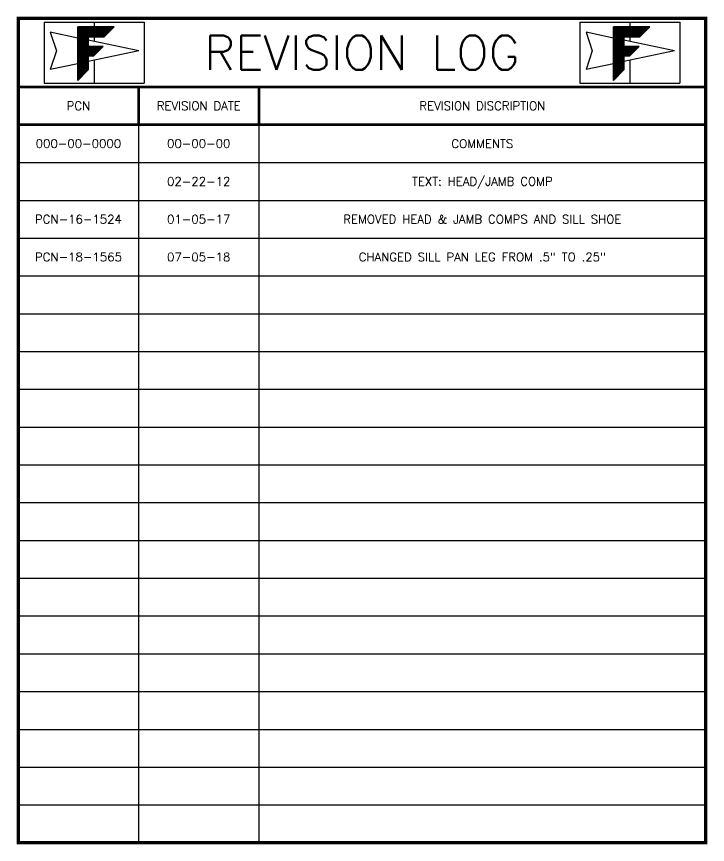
# Model space of a CAD drawing. Extents: x 0.1 to 55.9, y 2.9 to 38.1.
# Drawn here: x 35.84 to 55.94, y 13.97 to 38.07 of the extents above; entities that cross this region are included whole.
import ezdxf
from ezdxf.enums import TextEntityAlignment as Align

# ---------------------------------------------------------------- set-up
doc = ezdxf.new("R2010")
doc.units = 0
doc.header["$LTSCALE"] = 0.25
doc.header["$MEASUREMENT"] = 0
doc.layers.get('0').update_dxf_attribs({"linetype": 'CONTINUOUS'})
doc.layers.add('REVISION LOG', color=7, linetype='CONTINUOUS')
doc.styles.get("Standard").update_dxf_attribs({"font": 'simplex.shx'})

# ---------------------------------------------------------------- blocks, each defined once
blk = doc.blocks.new('*X5')
at = {"color": 0}
for p, q in [((7.2329, 10.2346), (7.4628, 10.4645)), ((7.2329, 10.2452), (7.4522, 10.4645)), ((7.2329, 10.2558), (7.4416, 10.4645)), ((7.2329, 10.2664), (7.431, 10.4645)), ((7.2329, 10.277), (7.4204, 10.4645)), ((7.2329, 10.2876), (7.4098, 10.4645)), ((7.2329, 10.2982), (7.3992, 10.4645)), ((7.2329, 10.3089), (7.3886, 10.4645)), ((7.2329, 10.3195), (7.378, 10.4645)), ((7.2329, 10.3301), (7.3674, 10.4645)), ((7.2329, 10.3407), (7.3568, 10.4645)), ((7.2329, 10.3513), (7.3462, 10.4645)), ((7.2329, 10.3619), (7.3356, 10.4645)), ((7.2329, 10.3725), (7.325, 10.4645)), ((7.2329, 10.3831), (7.3143, 10.4645)), ((7.2329, 10.3937), (7.3037, 10.4645)), ((7.2329, 10.4043), (7.2931, 10.4645)), ((7.2329, 10.4149), (7.2825, 10.4645)), ((7.2329, 10.4255), (7.2719, 10.4645)), ((7.2329, 10.4361), (7.2613, 10.4645)), ((7.2329, 10.4467), (7.2507, 10.4645)), ((7.2329, 10.4573), (7.2401, 10.4645)), ((7.3549, 10.3369), (7.2329, 10.4589)), ((7.3549, 10.3263), (7.2329, 10.4483)), ((7.3549, 10.3157), (7.2329, 10.4377)), ((7.3549, 10.3051), (7.2329, 10.4271)), ((7.3549, 10.2945), (7.2329, 10.4164)), ((7.3549, 10.3475), (7.2379, 10.4645)), ((7.3646, 10.3484), (7.2485, 10.4645)), ((7.3752, 10.3484), (7.2591, 10.4645)), ((7.3858, 10.3484), (7.2697, 10.4645)), ((7.3965, 10.3484), (7.2803, 10.4645)), ((7.4071, 10.3484), (7.2909, 10.4645)), ((7.4177, 10.3484), (7.3015, 10.4645)), ((7.4283, 10.3484), (7.3122, 10.4645)), ((7.4389, 10.3484), (7.3228, 10.4645)), ((7.4495, 10.3484), (7.3334, 10.4645)), ((7.4601, 10.3484), (7.344, 10.4645)), ((7.4707, 10.3484), (7.3546, 10.4645)), ((7.3573, 10.3484), (7.4734, 10.4645)), ((7.4813, 10.3484), (7.3652, 10.4645)), ((7.3679, 10.3484), (7.4841, 10.4645)), ((7.4919, 10.3484), (7.3758, 10.4645)), ((7.3785, 10.3484), (7.4947, 10.4645)), ((7.5025, 10.3484), (7.3864, 10.4645)), ((7.3892, 10.3484), (7.5053, 10.4645)), ((7.5131, 10.3484), (7.397, 10.4645)), ((7.3998, 10.3484), (7.5159, 10.4645)), ((7.5237, 10.3484), (7.4076, 10.4645)), ((7.4104, 10.3484), (7.5265, 10.4645)), ((7.5343, 10.3484), (7.4182, 10.4645)), ((7.421, 10.3484), (7.5371, 10.4645)), ((7.5422, 10.3511), (7.4288, 10.4645)), ((7.4316, 10.3484), (7.5477, 10.4645)), ((7.5476, 10.3564), (7.4394, 10.4645)), ((7.4422, 10.3484), (7.5583, 10.4645)), ((7.5529, 10.3617), (7.45, 10.4645)), ((7.4528, 10.3484), (7.5689, 10.4645)), ((7.5582, 10.367), (7.4606, 10.4645)), ((7.4634, 10.3484), (7.5795, 10.4645)), ((7.5635, 10.3723), (7.4713, 10.4645)), ((7.474, 10.3484), (7.5901, 10.4645)), ((7.5688, 10.3776), (7.4819, 10.4645)), ((7.4846, 10.3484), (7.6007, 10.4645)), ((7.5741, 10.3829), (7.4925, 10.4645)), ((7.4952, 10.3484), (7.6113, 10.4645)), ((7.5794, 10.3882), (7.5031, 10.4645)), ((7.5058, 10.3484), (7.6219, 10.4645)), ((7.5847, 10.3935), (7.5137, 10.4645)), ((7.5164, 10.3484), (7.6325, 10.4645)), ((7.59, 10.3988), (7.5243, 10.4645)), ((7.527, 10.3484), (7.6432, 10.4645)), ((7.5953, 10.4041), (7.5349, 10.4645)), ((7.5376, 10.3484), (7.6538, 10.4645)), ((7.6006, 10.4094), (7.5455, 10.4645)), ((7.6059, 10.4147), (7.5561, 10.4645)), ((7.6112, 10.42), (7.5667, 10.4645)), ((7.6165, 10.4253), (7.5773, 10.4645)), ((7.6218, 10.4306), (7.5879, 10.4645)), ((7.6271, 10.4359), (7.5985, 10.4645)), ((7.6324, 10.4412), (7.6091, 10.4645)), ((7.6377, 10.4465), (7.6197, 10.4645)), ((7.643, 10.4519), (7.6304, 10.4645)), ((7.6483, 10.4572), (7.641, 10.4645)), ((7.6536, 10.4625), (7.6516, 10.4645)), ((7.3549, 10.2839), (7.2329, 10.4058)), ((7.3549, 10.2733), (7.2329, 10.3952)), ((7.3549, 10.2627), (7.2329, 10.3846)), ((7.3549, 10.2521), (7.2329, 10.374)), ((7.3549, 10.2415), (7.2329, 10.3634)), ((7.4404, 10.1454), (7.2329, 10.3528)), ((7.2329, 10.224), (7.3549, 10.3459)), ((7.4351, 10.1401), (7.2329, 10.3422)), ((7.2329, 10.2134), (7.3549, 10.3353)), ((7.4298, 10.1348), (7.2329, 10.3316)), ((7.2329, 10.2028), (7.3549, 10.3247)), ((7.4245, 10.1295), (7.2329, 10.321)), ((7.2329, 10.1922), (7.3549, 10.3141)), ((7.4159, 10.1274), (7.2329, 10.3104)), ((7.2329, 10.1816), (7.3549, 10.3035)), ((7.4053, 10.1274), (7.2329, 10.2998)), ((7.2329, 10.171), (7.3549, 10.2929)), ((7.3947, 10.1274), (7.2329, 10.2892)), ((7.2329, 10.1604), (7.3549, 10.2823)), ((7.3841, 10.1274), (7.2329, 10.2786)), ((7.2329, 10.1498), (7.3549, 10.2717)), ((7.3735, 10.1274), (7.2329, 10.268)), ((7.2329, 10.1391), (7.3549, 10.2611)), ((7.3629, 10.1274), (7.2329, 10.2574)), ((7.2329, 10.1285), (7.3549, 10.2505)), ((7.3549, 10.1248), (7.2329, 10.2467)), ((7.2329, 10.1179), (7.3549, 10.2399)), ((7.3549, 10.1142), (7.2329, 10.2361)), ((7.2329, 10.0119), (7.4571, 10.236)), ((7.2329, 10.0225), (7.4465, 10.236)), ((7.2329, 10.0331), (7.4359, 10.236)), ((7.2329, 10.0437), (7.4253, 10.236)), ((7.2329, 10.0543), (7.4147, 10.236)), ((7.2329, 10.0649), (7.4041, 10.236)), ((7.2329, 10.0755), (7.3935, 10.236)), ((7.2329, 10.0861), (7.3828, 10.236)), ((7.2329, 10.0967), (7.3722, 10.236)), ((7.2329, 10.1073), (7.3616, 10.236)), ((7.3549, 10.1036), (7.2329, 10.2255)), ((7.3591, 10.1274), (7.4677, 10.236)), ((7.4457, 10.1507), (7.3603, 10.236)), ((7.3697, 10.1274), (7.4783, 10.236)), ((7.451, 10.156), (7.3709, 10.236)), ((7.3803, 10.1274), (7.4889, 10.236)), ((7.4563, 10.1613), (7.3815, 10.236)), ((7.3909, 10.1274), (7.4995, 10.236)), ((7.4616, 10.1666), (7.3921, 10.236)), ((7.4015, 10.1274), (7.5101, 10.236)), ((7.4669, 10.1719), (7.4028, 10.236)), ((7.4121, 10.1274), (7.5207, 10.236)), ((7.4722, 10.1772), (7.4134, 10.236)), ((7.4775, 10.1825), (7.424, 10.236)), ((7.4828, 10.1878), (7.4346, 10.236)), ((7.4881, 10.1931), (7.4452, 10.236)), ((7.4934, 10.1984), (7.4558, 10.236)), ((7.4987, 10.2037), (7.4664, 10.236)), ((7.504, 10.209), (7.477, 10.236)), ((7.5093, 10.2143), (7.4876, 10.236)), ((7.5146, 10.2196), (7.4982, 10.236)), ((7.5199, 10.2249), (7.5088, 10.236)), ((7.5252, 10.2302), (7.5194, 10.236)), ((7.5305, 10.2355), (7.53, 10.236)), ((7.3549, 10.093), (7.2329, 10.2149)), ((7.3549, 10.0824), (7.2329, 10.2043)), ((7.3549, 10.0718), (7.2329, 10.1937)), ((7.3549, 10.0612), (7.2329, 10.1831)), ((7.3549, 10.0506), (7.2329, 10.1725)), ((7.3549, 10.0399), (7.2329, 10.1619)), ((7.3549, 10.0293), (7.2329, 10.1513)), ((7.3549, 10.0187), (7.2329, 10.1407)), ((7.3549, 10.0081), (7.2329, 10.1301)), ((7.2329, 10.0013), (7.3549, 10.1232)), ((7.3549, 9.9975), (7.2329, 10.1195)), ((7.2329, 9.9907), (7.3549, 10.1126)), ((7.3549, 9.9869), (7.2329, 10.1089)), ((7.2329, 9.98), (7.3549, 10.102)), ((7.3549, 9.9763), (7.2329, 10.0983)), ((7.2329, 9.9694), (7.3549, 10.0914)), ((7.3549, 9.9657), (7.2329, 10.0876)), ((7.2329, 9.9588), (7.3549, 10.0808)), ((7.3501, 9.9599), (7.2329, 10.077)), ((7.2329, 9.9482), (7.3549, 10.0702)), ((7.3448, 9.9546), (7.2329, 10.0664)), ((7.2329, 9.9376), (7.3549, 10.0596)), ((7.3395, 9.9493), (7.2329, 10.0558)), ((7.2329, 9.927), (7.3549, 10.049)), ((7.3342, 9.944), (7.2329, 10.0452)), ((7.2329, 9.9164), (7.3549, 10.0383)), ((7.3289, 9.9387), (7.2329, 10.0346)), ((7.2329, 9.9058), (7.3549, 10.0277)), ((7.3236, 9.9334), (7.2329, 10.024)), ((7.2329, 9.8952), (7.3549, 10.0171)), ((7.3183, 9.9281), (7.2329, 10.0134)), ((7.2329, 9.8846), (7.3549, 10.0065)), ((7.313, 9.9228), (7.2329, 10.0028)), ((7.2329, 9.874), (7.3549, 9.9959)), ((7.3077, 9.9175), (7.2329, 9.9922)), ((7.2329, 9.8634), (7.3549, 9.9853)), ((7.3024, 9.9122), (7.2329, 9.9816)), ((7.2329, 9.8528), (7.3549, 9.9747)), ((7.2971, 9.9069), (7.2329, 9.971)), ((7.2918, 9.9015), (7.2329, 9.9604)), ((7.2865, 9.8962), (7.2329, 9.9498)), ((7.2811, 9.8909), (7.2329, 9.9392)), ((7.2758, 9.8856), (7.2329, 9.9285)), ((7.2705, 9.8803), (7.2329, 9.9179)), ((7.2652, 9.875), (7.2329, 9.9073)), ((7.2599, 9.8697), (7.2329, 9.8967)), ((7.2546, 9.8644), (7.2329, 9.8861)), ((7.2493, 9.8591), (7.2329, 9.8755)), ((7.244, 9.8538), (7.2329, 9.8649)), ((7.2387, 9.8485), (7.2329, 9.8543)), ((7.2334, 9.8432), (7.2329, 9.8437))]:
    blk.add_line(p, q, dxfattribs=at)
blk = doc.blocks.new('Revision Log')
at = {"layer": 'REVISION LOG', "color": 151}
for p, q in [((0.6875, -0.0287), (1.4153, -0.0287)), ((0.6875, -0.0287), (0.6875, -0.4713)), ((1.0514, -0.0287), (1.0514, -0.0633)), ((1.4153, -0.0287), (1.4153, -0.4713)), ((4.5847, -0.0287), (5.3125, -0.0287)), ((4.5847, -0.0287), (4.5847, -0.4713)), ((4.9486, -0.0287), (4.9486, -0.0633)), ((5.3125, -0.0287), (5.3125, -0.4713)), ((1.0514, -0.1359), (1.0514, -0.1693)), ((4.9486, -0.1359), (4.9486, -0.1693)), ((1.0514, -0.3057), (1.0514, -0.4713)), ((4.9486, -0.3057), (4.9486, -0.4713)), ((0.6875, -0.4713), (1.4153, -0.4713)), ((4.5847, -0.4713), (5.3125, -0.4713))]:
    blk.add_line(p, q, dxfattribs=at)
at = {"layer": 'REVISION LOG', "color": 1}
for p, q in [((0.9319, -0.1442), (0.7322, -0.1023)), ((0.7322, -0.1023), (0.7772, -0.2375)), ((4.8292, -0.1442), (4.6294, -0.1023)), ((4.6294, -0.1023), (4.6744, -0.2375)), ((1.3755, -0.2375), (1.0082, -0.1603)), ((5.2728, -0.2375), (4.9054, -0.1603)), ((0.7772, -0.2375), (0.7322, -0.3729)), ((1.3755, -0.2375), (1.0082, -0.3148)), ((4.6744, -0.2375), (4.6294, -0.3729)), ((5.2728, -0.2375), (4.9054, -0.3148)), ((0.9319, -0.3308), (0.7322, -0.3729)), ((4.8292, -0.3308), (4.6294, -0.3729))]:
    blk.add_line(p, q, dxfattribs=at)
at = {"layer": 'REVISION LOG'}
for p, q in [((2.25, -0.5), (2.25, -6)), ((1.375, -0.775), (1.375, -6)), ((0.5, -1.05), (5.5, -1.05)), ((0.5, -1.325), (5.5, -1.325)), ((0.5, -1.6), (5.5, -1.6)), ((0.5, -1.875), (5.5, -1.875)), ((0.5, -2.15), (5.5, -2.15)), ((0.5, -2.425), (5.5, -2.425)), ((0.5, -2.7), (5.5, -2.7)), ((0.5, -2.975), (5.5, -2.975)), ((0.5, -3.25), (5.5, -3.25)), ((0.5, -3.525), (5.5, -3.525)), ((0.5, -3.8), (5.5, -3.8)), ((0.5, -4.075), (5.5, -4.075)), ((0.5, -4.35), (5.5, -4.35)), ((0.5, -4.625), (5.5, -4.625)), ((0.5, -4.9), (5.5, -4.9)), ((0.5, -5.175), (5.5, -5.175)), ((0.5, -5.45), (5.5, -5.45)), ((0.5, -5.725), (5.5, -5.725))]:
    blk.add_line(p, q, dxfattribs=at)
at = {"layer": 'REVISION LOG', "const_width": 0.025}
blk.add_lwpolyline([(5.5, -6), (5.5, 0), (0.5, 0), (0.5, -6), (5.5, -6), (5.5, -6)], close=True, dxfattribs=at)
at = {"layer": 'REVISION LOG', "color": 151}
for points in [[(1.0082, -0.3757), (1.0082, -0.274), (1.0504, -0.274), (1.0082, -0.274), (1.0082, -0.3757), (0.9319, -0.4519), (0.9319, -0.0633), (1.1962, -0.0633), (1.1236, -0.1359), (1.0082, -0.1359), (1.0082, -0.2061), (1.1182, -0.2061), (1.0082, -0.2061), (1.0082, -0.1359), (1.1236, -0.1359), (1.1962, -0.0633), (0.9319, -0.0633), (0.9319, -0.4519), (1.0082, -0.3757), (1.0082, -0.274), (1.0504, -0.274), (1.1182, -0.2061), (1.0082, -0.2061), (1.0082, -0.1359), (1.1236, -0.1359), (1.1962, -0.0633), (0.9319, -0.0633), (0.9319, -0.4519)], [(4.9054, -0.3757), (4.9054, -0.274), (4.9476, -0.274), (4.9054, -0.274), (4.9054, -0.3757), (4.8292, -0.4519), (4.8292, -0.0633), (5.0934, -0.0633), (5.0208, -0.1359), (4.9054, -0.1359), (4.9054, -0.2061), (5.0155, -0.2061), (4.9054, -0.2061), (4.9054, -0.1359), (5.0208, -0.1359), (5.0934, -0.0633), (4.8292, -0.0633), (4.8292, -0.4519), (4.9054, -0.3757), (4.9054, -0.274), (4.9476, -0.274), (5.0155, -0.2061), (4.9054, -0.2061), (4.9054, -0.1359), (5.0208, -0.1359), (5.0934, -0.0633), (4.8292, -0.0633), (4.8292, -0.4519)]]:
    blk.add_lwpolyline(points, close=True, dxfattribs=at)
at = {"layer": 'REVISION LOG', "const_width": 0.02}
for points in [[(0.5, -0.5), (5.5, -0.5)], [(1.375, -0.5), (1.375, -0.775)], [(2.25, -0.5), (2.25, -0.775)], [(0.5, -0.775), (5.5, -0.775)]]:
    blk.add_lwpolyline(points, dxfattribs=at)
at = {"layer": 'REVISION LOG', "color": 151, "xscale": 0.625, "yscale": 0.625, "zscale": 0.625}
for p in [(-3.5886, -6.6036), (0.3086, -6.6036)]:
    blk.add_blockref('*X5', p, dxfattribs=at)
at = {"layer": 'REVISION LOG'}
for s, height, p in [('REVISION LOG', 0.25, (3, -0.25)), ('PCN', 0.0625, (0.9375, -0.6375)), ('REVISION DATE', 0.0625, (1.8125, -0.6375)), ('REVISION DISCRIPTION', 0.0625, (3.875, -0.6375)), ('000-00-0000', 0.0625, (0.9375, -0.9125)), ('00-00-00', 0.0625, (1.8125, -0.9125)), ('COMMENTS', 0.0625, (3.875, -0.9125)), ('TEXT: HEAD/JAMB COMP', 0.0625, (3.875, -1.1875)), ('02-22-12', 0.0625, (1.8125, -1.1875))]:
    blk.add_text(s, height=height, dxfattribs=at).set_placement(p, align=Align.MIDDLE_CENTER)

msp = doc.modelspace()

# ---------------------------------------------------------------- block references
at = {"xscale": 4, "yscale": 4, "zscale": 4}
msp.add_blockref('Revision Log', (33.892, 38.024), dxfattribs=at)

# ---------------------------------------------------------------- texts
at = {"layer": 'REVISION LOG'}
for s, p in [('PCN-16-1524', (37.642, 32.174)), ('01-05-17', (41.142, 32.174)), ('REMOVED HEAD & JAMB COMPS AND SILL SHOE', (49.392, 32.174)), ('PCN-18-1565', (37.642, 31.074)), ('07-05-18', (41.142, 31.074)), ('CHANGED SILL PAN LEG FROM .5" TO .25"', (49.392, 31.074))]:
    msp.add_text(s, height=0.25, dxfattribs=at).set_placement(p, align=Align.MIDDLE_CENTER)

doc.saveas('drawing.dxf')
